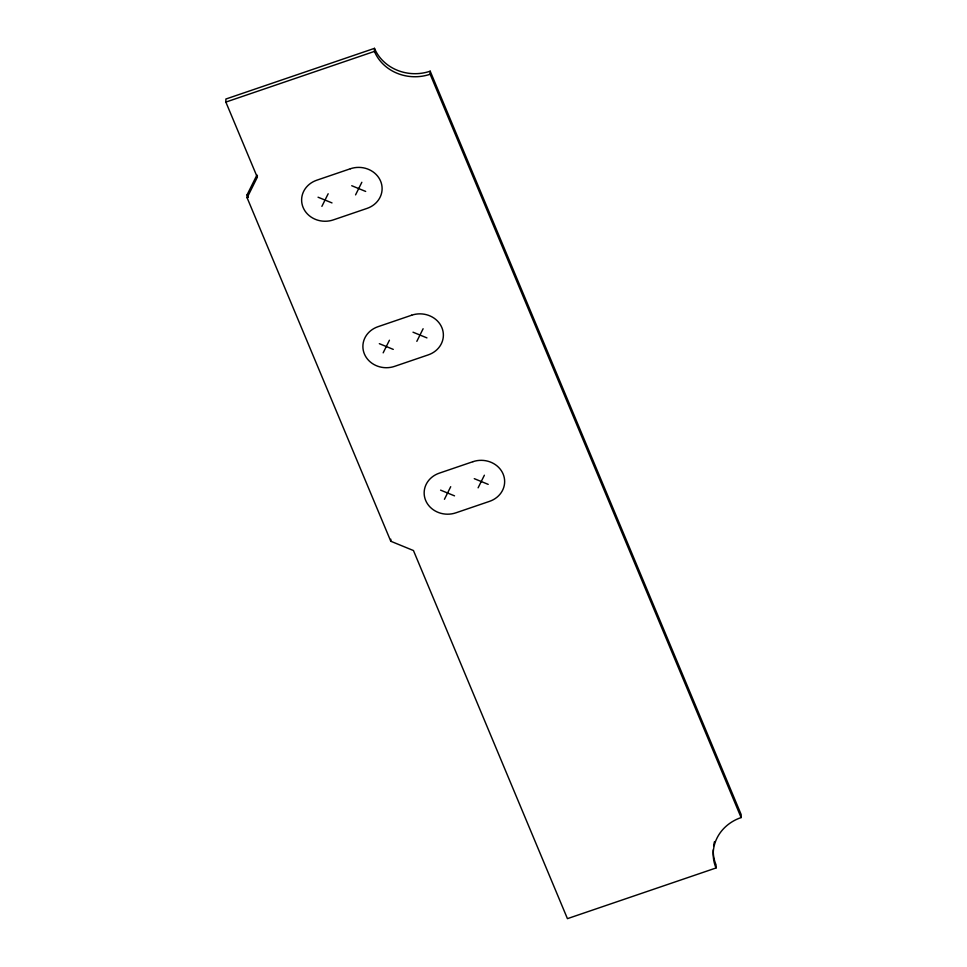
<?xml version="1.0" encoding="UTF-8"?>
<svg xmlns="http://www.w3.org/2000/svg" width="967" height="967" viewBox="0 0 967 967"><rect width="100%" height="100%" fill="white"/><g stroke="black" fill="none" stroke-linecap="round" stroke-linejoin="round"><path stroke-width="1.45" d="M247.105 197.751L257.307 177.251L225.855 102.079L225.891 99.021L374.471 48.35A43.213 39.127 0.7 0 0 430.194 71.183L741.145 814.516L741.109 817.574A43.213 39.127 0.7 0 0 716.015 867.979L567.436 918.65L413.453 550.537L390.789 541.254L247.105 197.751L247.141 194.693L256.702 175.474M257.307 177.251L257.331 175.22M741.109 817.574L430.158 74.241A43.213 39.127 0.7 0 1 374.434 51.408L374.471 48.35M390.789 541.254L390.813 539.211M430.158 74.241L430.194 71.183M716.015 867.979L716.051 864.921A43.213 39.127 0.7 0 1 713.259 849.86M321.89 206.358L328.164 193.763M355.566 194.875L361.839 182.28M383.162 352.834L389.435 340.227M416.837 341.351L423.111 328.744M444.433 499.298L450.707 486.703M478.109 487.815L484.382 475.22M225.855 102.079L374.434 51.408M351.734 185.724L365.671 191.43M318.058 197.208L331.995 202.913M413.006 332.189L426.943 337.894M379.33 343.672L393.267 349.389M474.277 478.665L488.202 484.37M440.601 490.148L454.526 495.853M247.141 194.693L248.301 197.473M713.646 845.714A43.213 39.127 0.7 0 1 714.528 841.568M350.405 168.742L316.729 180.225A23.413 21.189 0.7 0 0 303.142 207.53A23.413 21.189 0.7 0 0 333.325 219.896L367.001 208.413A23.413 21.189 0.7 0 0 380.587 181.107A23.413 21.189 0.7 0 0 350.405 168.742M411.676 315.206L378 326.701A23.413 21.189 0.7 0 0 364.402 353.995A23.413 21.189 0.7 0 0 394.596 366.36L428.272 354.877A23.413 21.189 0.7 0 0 441.859 327.583A23.413 21.189 0.7 0 0 411.676 315.206M472.948 461.682L439.272 473.165A23.413 21.189 0.7 0 0 425.673 500.471A23.413 21.189 0.7 0 0 455.856 512.836L489.532 501.353A23.413 21.189 0.7 0 0 503.13 474.048A23.413 21.189 0.7 0 0 472.948 461.682"/></g></svg>
